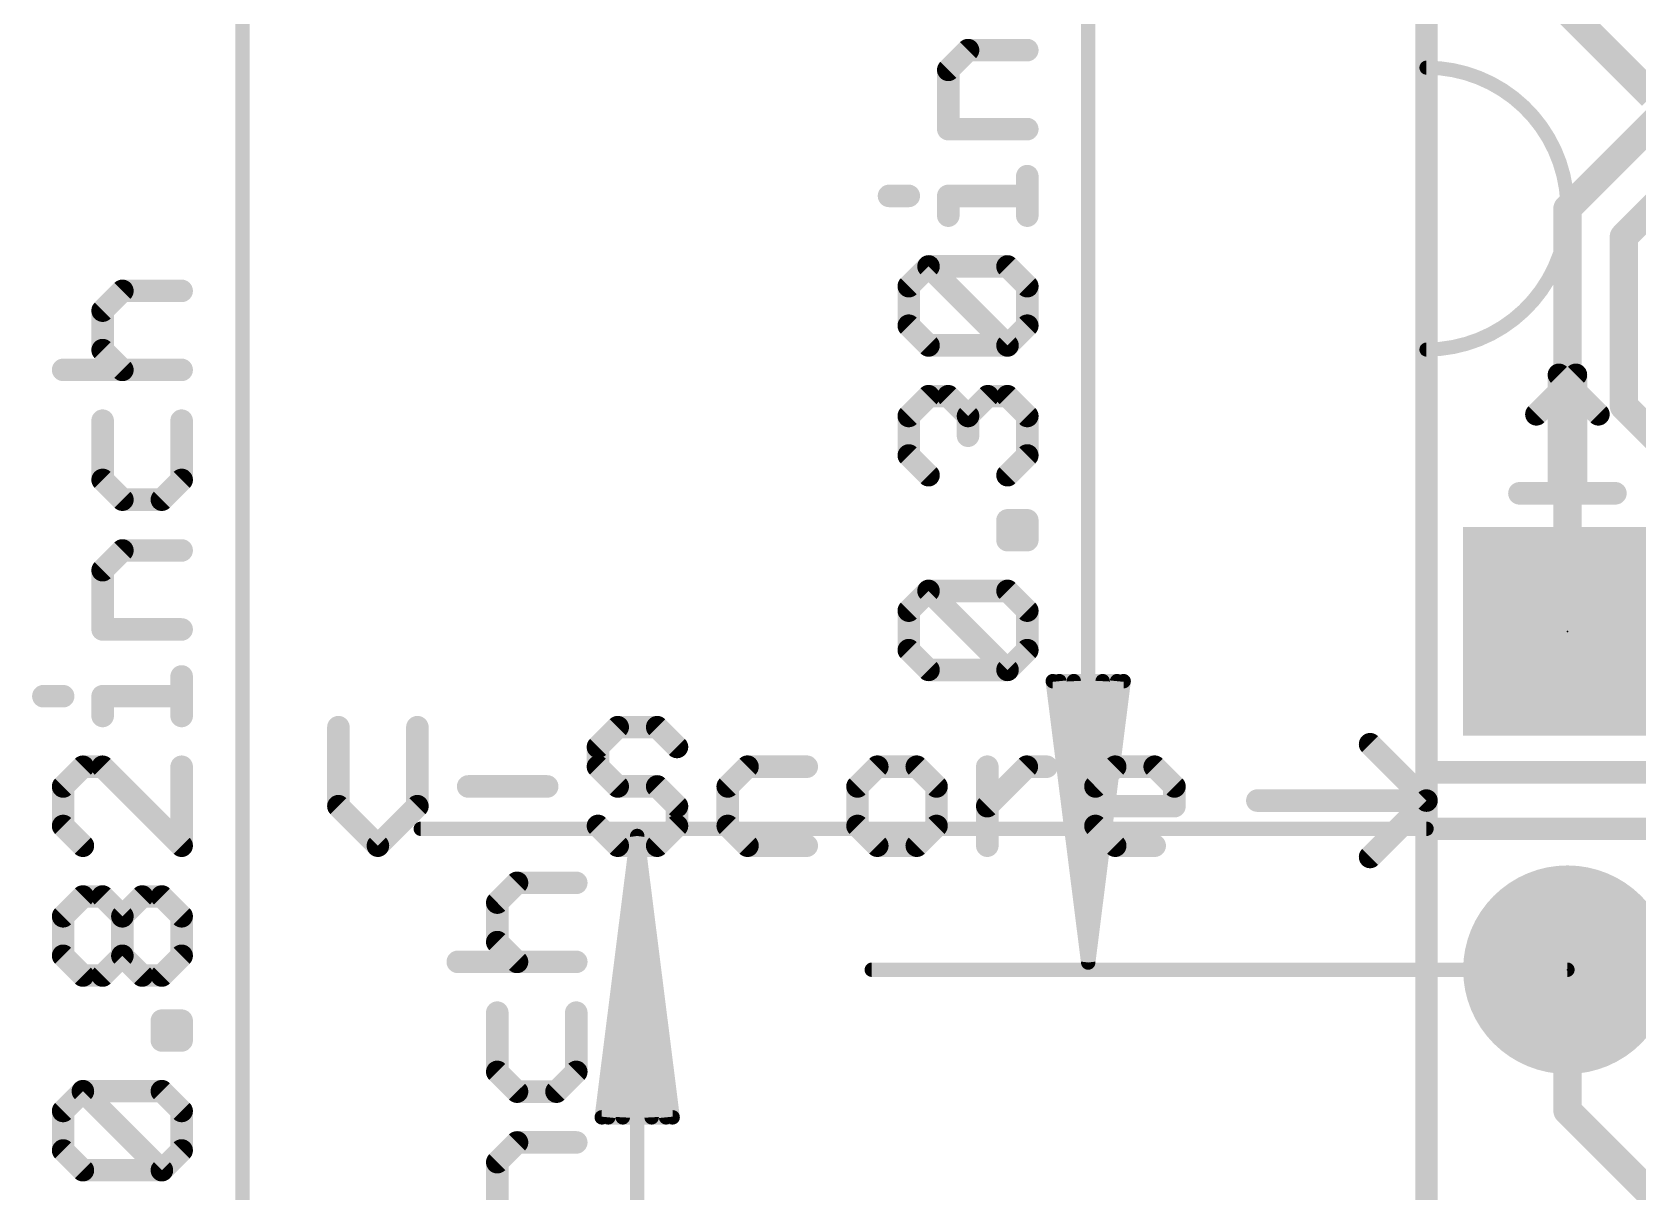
# Model space of a CAD drawing. Extents: x -40 to 67, y -21 to 32.
# Drawn here: x -12.56 to 1.91, y 6.89 to 17.34 of the extents above; entities that cross this region are included whole.
import ezdxf

# ---------------------------------------------------------------- set-up
doc = ezdxf.new("R2010")
doc.units = 0
for name, color, linetype in [('1', 12, 'CONTINUOUS'), ('16', 132, 'CONTINUOUS'), ('17', 110, 'CONTINUOUS'), ('20', 53, 'CONTINUOUS'), ('21', 41, 'CONTINUOUS'), ('22', 40, 'CONTINUOUS'), ('23', 53, 'CONTINUOUS'), ('47', 253, 'CONTINUOUS'), ('51', 53, 'CONTINUOUS')]:
    doc.layers.add(name, color=color, linetype=linetype)

# ---------------------------------------------------------------- blocks, each defined once
blk = doc.blocks.new('RECT')
blk.add_solid([(-0.5, -0.5), (0.5, -0.5), (-0.5, 0.5), (0.5, 0.5)])
blk = doc.blocks.new('ROUNDP')
at = {"const_width": 0.5}
blk.add_lwpolyline([(0, -0.25, 1), (0, 0.25, 1), (0, -0.25)], format="xyb", dxfattribs=at)
blk = doc.blocks.new('SQUAREP')
blk.add_solid([(-0.5, -0.5), (0.5, -0.5), (-0.5, 0.5), (0.5, 0.5)])

msp = doc.modelspace()

# ---------------------------------------------------------------- linework, layer by layer
at = {"layer": '1', "const_width": 0.254}
for points in [[(3.4925, 17.9705), (1.27, 15.748)], [(3.6195, 17.3355), (1.778, 15.494)], [(1.27, 11.938), (1.27, 15.748)], [(1.778, 15.494), (1.778, 13.97)], [(1.778, 13.97), (3.81, 11.938)]]:
    msp.add_lwpolyline(points, dxfattribs=at)
at = {"layer": '1', "const_width": 0.127}
for points in [[(1.3335, 15.748, 1), (1.2065, 15.748)], [(1.2251, 15.7929, 1), (1.3149, 15.7031)], [(1.8415, 15.494, 1), (1.7145, 15.494)], [(1.7331, 15.5389, 1), (1.8229, 15.4491)], [(1.8229, 14.0149, 1), (1.7331, 13.9251)], [(1.7145, 13.97, 1), (1.8415, 13.97)], [(1.2065, 11.938, 1), (1.3335, 11.938)]]:
    msp.add_lwpolyline(points, format="xyb", dxfattribs=at)
at = {"layer": '16', "const_width": 0.254}
for points in [[(2.032, 16.764), (1.27, 17.526)], [(8.89, 16.764), (2.032, 16.764)], [(1.27, 7.62), (1.27, 8.89)], [(2.794, 6.096), (1.27, 7.62)]]:
    msp.add_lwpolyline(points, dxfattribs=at)
at = {"layer": '16', "const_width": 0.127}
for points in [[(1.3335, 8.89, 1), (1.2065, 8.89)], [(1.3149, 7.6649, 1), (1.2251, 7.5751)], [(1.2065, 7.62, 1), (1.3335, 7.62)]]:
    msp.add_lwpolyline(points, format="xyb", dxfattribs=at)
at = {"layer": '20', "const_width": 0.2032}
for points in [[(0, 10.668), (0, 20.828)], [(-9.8044, 11.0753), (-9.8044, 10.3635)], [(-9.0926, 10.3635), (-9.0926, 11.0753)], [(-7.2877, 11.0753), (-7.4656, 10.8974)], [(-6.9318, 11.0753), (-7.2877, 11.0753)], [(-6.7538, 10.8974), (-6.9318, 11.0753)], [(-7.4656, 10.8974), (-7.4656, 10.7194)], [(-0.508, 10.922), (0, 10.414)], [(-7.4656, 10.7194), (-7.2877, 10.5415)], [(-6.1183, 10.7194), (-6.2962, 10.5415)], [(-5.5844, 10.7194), (-6.1183, 10.7194)], [(-4.9489, 10.7194), (-5.1268, 10.5415)], [(-4.593, 10.7194), (-4.9489, 10.7194)], [(-4.415, 10.5415), (-4.593, 10.7194)], [(-3.9574, 10.0076), (-3.9574, 10.7194)], [(-3.9574, 10.3635), (-3.6015, 10.7194)], [(-3.6015, 10.7194), (-3.4236, 10.7194)], [(-2.9829, 10.5415), (-2.805, 10.7194)], [(-2.805, 10.7194), (-2.4491, 10.7194)], [(-2.4491, 10.7194), (-2.2711, 10.5415)], [(20.32, 10.668), (0, 10.668)], [(0, 10.668), (0, 10.414)], [(-8.635, 10.5415), (-7.9232, 10.5415)], [(-7.2877, 10.5415), (-6.9318, 10.5415)], [(-6.9318, 10.5415), (-6.7538, 10.3635)], [(-6.2962, 10.5415), (-6.2962, 10.1856)], [(-5.1268, 10.5415), (-5.1268, 10.1856)], [(-4.415, 10.1856), (-4.415, 10.5415)], [(-2.9829, 10.1856), (-2.9829, 10.5415)], [(-2.2711, 10.5415), (-2.2711, 10.3635)], [(-9.8044, 10.3635), (-9.4485, 10.0076)], [(-9.4485, 10.0076), (-9.0926, 10.3635)], [(-6.7538, 10.3635), (-6.7538, 10.1856)], [(-2.2711, 10.3635), (-2.9829, 10.3635)], [(-1.524, 10.414), (0, 10.414)], [(0, 10.414), (-0.508, 9.906)], [(0, 10.414), (0, 10.16)], [(-7.2877, 10.0076), (-7.4656, 10.1856)], [(-6.7538, 10.1856), (-6.9318, 10.0076)], [(-6.2962, 10.1856), (-6.1183, 10.0076)], [(-5.1268, 10.1856), (-4.9489, 10.0076)], [(-4.593, 10.0076), (-4.415, 10.1856)], [(-2.805, 10.0076), (-2.9829, 10.1856)], [(20.32, 10.16), (0, 10.16)], [(0, 10.16), (0, 0)], [(-6.9318, 10.0076), (-7.2877, 10.0076)], [(-6.1183, 10.0076), (-5.5844, 10.0076)], [(-4.9489, 10.0076), (-4.593, 10.0076)], [(-2.4491, 10.0076), (-2.805, 10.0076)]]:
    msp.add_lwpolyline(points, dxfattribs=at)
at = {"layer": '20', "const_width": 0.1016}
for points in [[(-9.7536, 11.0753, 1), (-9.8552, 11.0753)], [(-9.0418, 11.0753, 1), (-9.1434, 11.0753)], [(-7.2877, 11.1261, 1), (-7.2877, 11.0245)], [(-7.2517, 11.0394, 1), (-7.3236, 11.1112)], [(-6.8958, 11.1112, 1), (-6.9677, 11.0394)], [(-6.9318, 11.0245, 1), (-6.9318, 11.1261)], [(-7.4148, 10.8974, 1), (-7.5164, 10.8974)], [(-0.4721, 10.9579, 1), (-0.5439, 10.8861)], [(-7.5015, 10.9333, 1), (-7.4297, 10.8614)], [(-6.7897, 10.8614, 1), (-6.7179, 10.9333)], [(-7.4297, 10.7553, 1), (-7.5015, 10.6835)], [(-7.5164, 10.7194, 1), (-7.4148, 10.7194)], [(-6.1183, 10.7702, 1), (-6.1183, 10.6686)], [(-6.0823, 10.6835, 1), (-6.1542, 10.7553)], [(-5.5844, 10.6686, 1), (-5.5844, 10.7702)], [(-4.9489, 10.7702, 1), (-4.9489, 10.6686)], [(-4.9129, 10.6835, 1), (-4.9848, 10.7553)], [(-4.557, 10.7553, 1), (-4.6289, 10.6835)], [(-4.593, 10.6686, 1), (-4.593, 10.7702)], [(-3.9066, 10.7194, 1), (-4.0082, 10.7194)], [(-3.6015, 10.7702, 1), (-3.6015, 10.6686)], [(-3.5656, 10.6835, 1), (-3.6374, 10.7553)], [(-3.4236, 10.6686, 1), (-3.4236, 10.7702)], [(-2.805, 10.7702, 1), (-2.805, 10.6686)], [(-2.769, 10.6835, 1), (-2.8409, 10.7553)], [(-2.4131, 10.7553, 1), (-2.485, 10.6835)], [(-2.4491, 10.6686, 1), (-2.4491, 10.7702)], [(0, 10.7188, 1), (0, 10.6172)], [(0.0508, 10.668, 1), (-0.0508, 10.668)], [(-0.0508, 10.668, 1), (0.0508, 10.668)], [(-8.635, 10.5923, 1), (-8.635, 10.4907)], [(-7.9232, 10.4907, 1), (-7.9232, 10.5923)], [(-7.2877, 10.5923, 1), (-7.2877, 10.4907)], [(-7.3236, 10.5055, 1), (-7.2517, 10.5774)], [(-6.8958, 10.5774, 1), (-6.9677, 10.5055)], [(-6.9318, 10.4907, 1), (-6.9318, 10.5923)], [(-6.2454, 10.5415, 1), (-6.347, 10.5415)], [(-6.3321, 10.5774, 1), (-6.2603, 10.5055)], [(-5.076, 10.5415, 1), (-5.1776, 10.5415)], [(-5.1627, 10.5774, 1), (-5.0909, 10.5055)], [(-4.3642, 10.5415, 1), (-4.4658, 10.5415)], [(-4.4509, 10.5055, 1), (-4.3791, 10.5774)], [(-2.9321, 10.5415, 1), (-3.0337, 10.5415)], [(-3.0188, 10.5774, 1), (-2.947, 10.5055)], [(-2.2203, 10.5415, 1), (-2.3219, 10.5415)], [(-2.307, 10.5055, 1), (-2.2352, 10.5774)], [(-9.7685, 10.3994, 1), (-9.8403, 10.3276)], [(-9.0567, 10.3276, 1), (-9.1285, 10.3994)], [(-6.703, 10.3635, 1), (-6.8046, 10.3635)], [(-6.7897, 10.3276, 1), (-6.7179, 10.3994)], [(-3.9933, 10.3994, 1), (-3.9215, 10.3276)], [(-2.9829, 10.4143, 1), (-2.9829, 10.3127)], [(-2.2711, 10.3127, 1), (-2.2711, 10.4143)], [(-1.524, 10.4648, 1), (-1.524, 10.3632)], [(0.0508, 10.414, 1), (-0.0508, 10.414)], [(-0.0508, 10.414, 1), (0.0508, 10.414)], [(0.0359, 10.3781, 1), (-0.0359, 10.4499)], [(-0.0359, 10.3781, 1), (0.0359, 10.4499)], [(0, 10.3632, 1), (0, 10.4648)], [(-9.8552, 10.3635, 1), (-9.7536, 10.3635)], [(-9.1434, 10.3635, 1), (-9.0418, 10.3635)], [(-7.4297, 10.2215, 1), (-7.5015, 10.1496)], [(-6.7179, 10.1496, 1), (-6.7897, 10.2215)], [(-6.2603, 10.2215, 1), (-6.3321, 10.1496)], [(-5.0909, 10.2215, 1), (-5.1627, 10.1496)], [(-4.3791, 10.1496, 1), (-4.4509, 10.2215)], [(-2.947, 10.2215, 1), (-3.0188, 10.1496)], [(-2.3219, 10.3635, 1), (-2.2203, 10.3635)], [(-6.8046, 10.1856, 1), (-6.703, 10.1856)], [(-6.347, 10.1856, 1), (-6.2454, 10.1856)], [(-5.1776, 10.1856, 1), (-5.076, 10.1856)], [(-4.4658, 10.1856, 1), (-4.3642, 10.1856)], [(-3.0337, 10.1856, 1), (-2.9321, 10.1856)], [(0, 10.2108, 1), (0, 10.1092)], [(0.0508, 10.16, 1), (-0.0508, 10.16)], [(-0.0508, 10.16, 1), (0.0508, 10.16)], [(-9.4844, 10.0435, 1), (-9.4126, 9.9717)], [(-9.4844, 9.9717, 1), (-9.4126, 10.0435)], [(-7.2877, 10.0584, 1), (-7.2877, 9.9568)], [(-7.3236, 9.9717, 1), (-7.2517, 10.0435)], [(-6.9677, 10.0435, 1), (-6.8958, 9.9717)], [(-6.9318, 9.9568, 1), (-6.9318, 10.0584)], [(-6.1183, 10.0584, 1), (-6.1183, 9.9568)], [(-6.1542, 9.9717, 1), (-6.0823, 10.0435)], [(-5.5844, 9.9568, 1), (-5.5844, 10.0584)], [(-4.9489, 10.0584, 1), (-4.9489, 9.9568)], [(-4.9848, 9.9717, 1), (-4.9129, 10.0435)], [(-4.6289, 10.0435, 1), (-4.557, 9.9717)], [(-4.593, 9.9568, 1), (-4.593, 10.0584)], [(-4.0082, 10.0076, 1), (-3.9066, 10.0076)], [(-2.805, 10.0584, 1), (-2.805, 9.9568)], [(-2.8409, 9.9717, 1), (-2.769, 10.0435)], [(-2.4491, 9.9568, 1), (-2.4491, 10.0584)], [(-0.5439, 9.9419, 1), (-0.4721, 9.8701)]]:
    msp.add_lwpolyline(points, format="xyb", dxfattribs=at)
at = {"layer": '21'}
for points, const_width in [([(0, 14.478, 1), (0, 17.018)], 0.127), ([(0, 17.0497, 1), (0, 16.9863)], 0.0635), ([(0, 14.5098, 1), (0, 14.4463)], 0.0635), ([(1.3973, 14.2503, 1), (1.2957, 14.2503)], 0.1016), ([(1.3824, 14.2144, 1), (1.3106, 14.2862)], 0.1016), ([(0.9547, 13.9303, 1), (1.0265, 13.8585)], 0.1016), ([(0.9906, 13.2334, 1), (0.9906, 13.1318)], 0.1016), ([(1.2957, 13.1826, 1), (1.3973, 13.1826)], 0.1016), ([(1.7024, 13.1318, 1), (1.7024, 13.2334)], 0.1016)]:
    msp.add_lwpolyline(points, format="xyb", dxfattribs=dict(at, const_width=const_width))
at = {"layer": '21', "const_width": 0.2032}
for points in [[(0.9906, 13.8944), (1.3465, 14.2503)], [(1.3465, 14.2503), (1.3465, 13.1826)], [(0.9906, 13.1826), (1.7024, 13.1826)]]:
    msp.add_lwpolyline(points, dxfattribs=at)
at = {"layer": '22'}
for points, const_width in [([(0, 14.478, 1), (0, 17.018)], 0.127), ([(0, 17.0497, 1), (0, 16.9863)], 0.0635), ([(0, 14.5098, 1), (0, 14.4463)], 0.0635), ([(1.2294, 14.2862, 1), (1.1576, 14.2144)], 0.1016), ([(1.2443, 14.2503, 1), (1.1427, 14.2503)], 0.1016), ([(1.5135, 13.8585, 1), (1.5853, 13.9303)], 0.1016), ([(0.8376, 13.2334, 1), (0.8376, 13.1318)], 0.1016), ([(1.1427, 13.1826, 1), (1.2443, 13.1826)], 0.1016), ([(1.5494, 13.1318, 1), (1.5494, 13.2334)], 0.1016)]:
    msp.add_lwpolyline(points, format="xyb", dxfattribs=dict(at, const_width=const_width))
at = {"layer": '22', "const_width": 0.2032}
for points in [[(1.5494, 13.8944), (1.1935, 14.2503)], [(1.1935, 14.2503), (1.1935, 13.1826)], [(1.5494, 13.1826), (0.8376, 13.1826)]]:
    msp.add_lwpolyline(points, dxfattribs=at)
at = {"layer": '23'}
for p in [(1.27, 11.938), (1.27, 8.89)]:
    msp.add_point(p, dxfattribs=at)
at = {"layer": '47'}
for points, const_width in [([(-10.668, 0.065), (-10.668, 20.763)], 0.13), ([(-3.048, 8.955), (-3.048, 18.354)], 0.13), ([(-4.3089, 16.9979), (-4.131, 17.1759)], 0.2032), ([(-4.131, 17.1759), (-3.5971, 17.1759)], 0.2032), ([(-4.3089, 16.4641), (-4.3089, 16.9979)], 0.2032), ([(-3.5971, 16.4641), (-4.3089, 16.4641)], 0.2032), ([(-3.5971, 15.6845), (-3.5971, 16.0404)], 0.2032), ([(-4.8428, 15.8624), (-4.6648, 15.8624)], 0.2032), ([(-4.3089, 15.6845), (-4.3089, 15.8624)], 0.2032), ([(-4.3089, 15.8624), (-3.5971, 15.8624)], 0.2032), ([(-4.6648, 15.0489), (-4.4869, 15.2269)], 0.2032), ([(-4.4869, 15.2269), (-3.7751, 15.2269)], 0.2032), ([(-3.7751, 14.5151), (-4.4869, 15.2269)], 0.2032), ([(-3.7751, 15.2269), (-3.5971, 15.0489)], 0.2032), ([(-11.9289, 14.8287), (-11.751, 15.0067)], 0.2032), ([(-11.751, 15.0067), (-11.2171, 15.0067)], 0.2032), ([(-4.6648, 14.693), (-4.6648, 15.0489)], 0.2032), ([(-3.5971, 15.0489), (-3.5971, 14.693)], 0.2032), ([(-11.9289, 14.4728), (-11.9289, 14.8287)], 0.2032), ([(-4.4869, 14.5151), (-4.6648, 14.693)], 0.2032), ([(-3.5971, 14.693), (-3.7751, 14.5151)], 0.2032), ([(-3.7751, 14.5151), (-4.4869, 14.5151)], 0.2032), ([(-11.751, 14.2949), (-11.9289, 14.4728)], 0.2032), ([(-12.2848, 14.2949), (-11.2171, 14.2949)], 0.2032), ([(-4.6648, 13.8796), (-4.4869, 14.0575)], 0.2032), ([(-4.4869, 14.0575), (-4.3089, 14.0575)], 0.2032), ([(-4.3089, 14.0575), (-4.131, 13.8796)], 0.2032), ([(-4.131, 13.8796), (-3.953, 14.0575)], 0.2032), ([(-3.953, 14.0575), (-3.7751, 14.0575)], 0.2032), ([(-3.7751, 14.0575), (-3.5971, 13.8796)], 0.2032), ([(-11.9289, 13.8373), (-11.9289, 13.3034)], 0.2032), ([(-11.2171, 13.3034), (-11.2171, 13.8373)], 0.2032), ([(-4.6648, 13.5236), (-4.6648, 13.8796)], 0.2032), ([(-4.131, 13.8796), (-4.131, 13.7016)], 0.2032), ([(-3.5971, 13.8796), (-3.5971, 13.5236)], 0.2032), ([(-4.4869, 13.3457), (-4.6648, 13.5236)], 0.2032), ([(-3.5971, 13.5236), (-3.7751, 13.3457)], 0.2032), ([(-11.9289, 13.3034), (-11.751, 13.1255)], 0.2032), ([(-11.3951, 13.1255), (-11.2171, 13.3034)], 0.2032), ([(-11.751, 13.1255), (-11.3951, 13.1255)], 0.2032), ([(-3.7751, 12.761), (-3.7751, 12.9389)], 0.2032), ([(-3.7751, 12.9389), (-3.5971, 12.9389)], 0.2032), ([(-3.5971, 12.9389), (-3.5971, 12.761)], 0.2032), ([(-11.9289, 12.4899), (-11.751, 12.6679)], 0.2032), ([(-11.751, 12.6679), (-11.2171, 12.6679)], 0.2032), ([(-3.5971, 12.761), (-3.7751, 12.761)], 0.2032), ([(-11.9289, 11.9561), (-11.9289, 12.4899)], 0.2032), ([(-4.6648, 12.1255), (-4.4869, 12.3034)], 0.2032), ([(-4.4869, 12.3034), (-3.7751, 12.3034)], 0.2032), ([(-3.7751, 11.5916), (-4.4869, 12.3034)], 0.2032), ([(-3.7751, 12.3034), (-3.5971, 12.1255)], 0.2032), ([(-4.6648, 11.7696), (-4.6648, 12.1255)], 0.2032), ([(-3.5971, 12.1255), (-3.5971, 11.7696)], 0.2032), ([(-11.2171, 11.9561), (-11.9289, 11.9561)], 0.2032), ([(-4.4869, 11.5916), (-4.6648, 11.7696)], 0.2032), ([(-3.5971, 11.7696), (-3.7751, 11.5916)], 0.2032), ([(-11.2171, 11.1765), (-11.2171, 11.5324)], 0.2032), ([(-3.7751, 11.5916), (-4.4869, 11.5916)], 0.2032), ([(-12.4628, 11.3544), (-12.2848, 11.3544)], 0.2032), ([(-11.9289, 11.1765), (-11.9289, 11.3544)], 0.2032), ([(-11.9289, 11.3544), (-11.2171, 11.3544)], 0.2032), ([(-3.048, 8.955), (-3.3672, 11.49)], 0.13), ([(-3.3672, 11.49), (-2.7288, 11.49)], 0.13), ([(-3.048, 8.955), (-3.308, 11.49)], 0.13), ([(-3.048, 8.955), (-3.178, 11.49)], 0.13), ([(-2.7288, 11.49), (-3.048, 8.955)], 0.13), ([(-2.918, 11.49), (-3.048, 8.955)], 0.13), ([(-2.788, 11.49), (-3.048, 8.955)], 0.13), ([(-12.1069, 10.7189), (-12.2848, 10.541)], 0.2032), ([(-11.9289, 10.7189), (-12.1069, 10.7189)], 0.2032), ([(-11.2171, 10.0071), (-11.9289, 10.7189)], 0.2032), ([(-11.2171, 10.7189), (-11.2171, 10.0071)], 0.2032), ([(-12.2848, 10.541), (-12.2848, 10.185)], 0.2032), ([(-12.2848, 10.185), (-12.1069, 10.0071)], 0.2032), ([(0, 10.16), (-9.062, 10.16)], 0.13), ([(-7.112, 10.095), (-7.4312, 7.56)], 0.13), ([(-7.112, 10.095), (-7.372, 7.56)], 0.13), ([(-7.112, 10.095), (-7.242, 7.56)], 0.13), ([(-7.112, 0.065), (-7.112, 10.095)], 0.13), ([(-6.7928, 7.56), (-7.112, 10.095)], 0.13), ([(-6.982, 7.56), (-7.112, 10.095)], 0.13), ([(-6.852, 7.56), (-7.112, 10.095)], 0.13), ([(-8.3729, 9.4947), (-8.195, 9.6727)], 0.2032), ([(-8.195, 9.6727), (-7.6611, 9.6727)], 0.2032), ([(-12.2848, 9.3716), (-12.1069, 9.5495)], 0.2032), ([(-12.1069, 9.5495), (-11.9289, 9.5495)], 0.2032), ([(-11.9289, 9.5495), (-11.751, 9.3716)], 0.2032), ([(-11.751, 9.3716), (-11.573, 9.5495)], 0.2032), ([(-11.573, 9.5495), (-11.3951, 9.5495)], 0.2032), ([(-11.3951, 9.5495), (-11.2171, 9.3716)], 0.2032), ([(-8.3729, 9.1388), (-8.3729, 9.4947)], 0.2032), ([(-12.2848, 9.0156), (-12.2848, 9.3716)], 0.2032), ([(-11.751, 9.0156), (-11.751, 9.3716)], 0.2032), ([(-11.2171, 9.3716), (-11.2171, 9.0156)], 0.2032), ([(-12.1069, 8.8377), (-12.2848, 9.0156)], 0.2032), ([(-11.751, 9.0156), (-11.9289, 8.8377)], 0.2032), ([(-11.573, 8.8377), (-11.751, 9.0156)], 0.2032), ([(-11.2171, 9.0156), (-11.3951, 8.8377)], 0.2032), ([(-8.195, 8.9609), (-8.3729, 9.1388)], 0.2032), ([(-8.7288, 8.9609), (-7.6611, 8.9609)], 0.2032), ([(-11.9289, 8.8377), (-12.1069, 8.8377)], 0.2032), ([(-11.3951, 8.8377), (-11.573, 8.8377)], 0.2032), ([(1.27, 8.89), (-4.998, 8.89)], 0.13), ([(-8.3729, 8.5033), (-8.3729, 7.9694)], 0.2032), ([(-7.6611, 7.9694), (-7.6611, 8.5033)], 0.2032), ([(-11.3951, 8.253), (-11.3951, 8.431)], 0.2032), ([(-11.3951, 8.431), (-11.2171, 8.431)], 0.2032), ([(-11.2171, 8.431), (-11.2171, 8.253)], 0.2032), ([(-11.2171, 8.253), (-11.3951, 8.253)], 0.2032), ([(-8.3729, 7.9694), (-8.195, 7.7915)], 0.2032), ([(-7.8391, 7.7915), (-7.6611, 7.9694)], 0.2032), ([(-12.2848, 7.6175), (-12.1069, 7.7954)], 0.2032), ([(-12.1069, 7.7954), (-11.3951, 7.7954)], 0.2032), ([(-11.3951, 7.0836), (-12.1069, 7.7954)], 0.2032), ([(-11.3951, 7.7954), (-11.2171, 7.6175)], 0.2032), ([(-8.195, 7.7915), (-7.8391, 7.7915)], 0.2032), ([(-12.2848, 7.2616), (-12.2848, 7.6175)], 0.2032), ([(-11.2171, 7.6175), (-11.2171, 7.2616)], 0.2032), ([(-7.4312, 7.56), (-6.7928, 7.56)], 0.13), ([(-8.3729, 7.1559), (-8.195, 7.3339)], 0.2032), ([(-8.195, 7.3339), (-7.6611, 7.3339)], 0.2032), ([(-12.1069, 7.0836), (-12.2848, 7.2616)], 0.2032), ([(-11.2171, 7.2616), (-11.3951, 7.0836)], 0.2032), ([(-8.3729, 6.6221), (-8.3729, 7.1559)], 0.2032), ([(-11.3951, 7.0836), (-12.1069, 7.0836)], 0.2032)]:
    msp.add_lwpolyline(points, dxfattribs=dict(at, const_width=const_width))
for points, const_width in [([(-4.131, 17.2267, 1), (-4.131, 17.1251)], 0.1016), ([(-4.095, 17.14, 1), (-4.1669, 17.2118)], 0.1016), ([(-3.5971, 17.1251, 1), (-3.5971, 17.2267)], 0.1016), ([(-4.2581, 16.9979, 1), (-4.3597, 16.9979)], 0.1016), ([(-4.3448, 17.0339, 1), (-4.273, 16.962)], 0.1016), ([(-4.3089, 16.5149, 1), (-4.3089, 16.4133)], 0.1016), ([(-4.3597, 16.4641, 1), (-4.2581, 16.4641)], 0.1016), ([(-3.5971, 16.4133, 1), (-3.5971, 16.5149)], 0.1016), ([(-3.5463, 16.0404, 1), (-3.6479, 16.0404)], 0.1016), ([(-4.8428, 15.9132, 1), (-4.8428, 15.8116)], 0.1016), ([(-4.6648, 15.8116, 1), (-4.6648, 15.9132)], 0.1016), ([(-4.2581, 15.8624, 1), (-4.3597, 15.8624)], 0.1016), ([(-4.3089, 15.9132, 1), (-4.3089, 15.8116)], 0.1016), ([(-3.5971, 15.8116, 1), (-3.5971, 15.9132)], 0.1016), ([(-4.3597, 15.6845, 1), (-4.2581, 15.6845)], 0.1016), ([(-3.6479, 15.6845, 1), (-3.5463, 15.6845)], 0.1016), ([(-4.4869, 15.2777, 1), (-4.4869, 15.1761)], 0.1016), ([(-4.4509, 15.2628, 1), (-4.5228, 15.191)], 0.1016), ([(-4.4509, 15.191, 1), (-4.5228, 15.2628)], 0.1016), ([(-3.7391, 15.2628, 1), (-3.811, 15.191)], 0.1016), ([(-3.7751, 15.1761, 1), (-3.7751, 15.2777)], 0.1016), ([(-11.751, 15.0575, 1), (-11.751, 14.9559)], 0.1016), ([(-11.715, 14.9708, 1), (-11.7869, 15.0426)], 0.1016), ([(-11.2171, 14.9559, 1), (-11.2171, 15.0575)], 0.1016), ([(-4.614, 15.0489, 1), (-4.7156, 15.0489)], 0.1016), ([(-4.7007, 15.0849, 1), (-4.6289, 15.013)], 0.1016), ([(-3.5463, 15.0489, 1), (-3.6479, 15.0489)], 0.1016), ([(-3.633, 15.013, 1), (-3.5612, 15.0849)], 0.1016), ([(-11.8781, 14.8287, 1), (-11.9797, 14.8287)], 0.1016), ([(-11.9648, 14.8647, 1), (-11.893, 14.7928)], 0.1016), ([(-4.6289, 14.729, 1), (-4.7007, 14.6571)], 0.1016), ([(-3.5612, 14.6571, 1), (-3.633, 14.729)], 0.1016), ([(-4.7156, 14.693, 1), (-4.614, 14.693)], 0.1016), ([(-4.4869, 14.5659, 1), (-4.4869, 14.4643)], 0.1016), ([(-3.7751, 14.4643, 1), (-3.7751, 14.5659)], 0.1016), ([(-3.6479, 14.693, 1), (-3.5463, 14.693)], 0.1016), ([(-11.893, 14.5088, 1), (-11.9648, 14.4369)], 0.1016), ([(-11.9797, 14.4728, 1), (-11.8781, 14.4728)], 0.1016), ([(-4.5228, 14.4792, 1), (-4.4509, 14.551)], 0.1016), ([(-3.811, 14.551, 1), (-3.7391, 14.4792)], 0.1016), ([(-3.811, 14.4792, 1), (-3.7391, 14.551)], 0.1016), ([(-12.2848, 14.3457, 1), (-12.2848, 14.2441)], 0.1016), ([(-11.7869, 14.259, 1), (-11.715, 14.3308)], 0.1016), ([(-11.2171, 14.2441, 1), (-11.2171, 14.3457)], 0.1016), ([(-4.4869, 14.1083, 1), (-4.4869, 14.0067)], 0.1016), ([(-4.4509, 14.0216, 1), (-4.5228, 14.0934)], 0.1016), ([(-4.273, 14.0934, 1), (-4.3448, 14.0216)], 0.1016), ([(-4.3089, 14.0067, 1), (-4.3089, 14.1083)], 0.1016), ([(-3.953, 14.1083, 1), (-3.953, 14.0067)], 0.1016), ([(-3.9171, 14.0216, 1), (-3.9889, 14.0934)], 0.1016), ([(-3.7391, 14.0934, 1), (-3.811, 14.0216)], 0.1016), ([(-3.7751, 14.0067, 1), (-3.7751, 14.1083)], 0.1016), ([(-11.8781, 13.8373, 1), (-11.9797, 13.8373)], 0.1016), ([(-11.1663, 13.8373, 1), (-11.2679, 13.8373)], 0.1016), ([(-4.614, 13.8796, 1), (-4.7156, 13.8796)], 0.1016), ([(-4.7007, 13.9155, 1), (-4.6289, 13.8436)], 0.1016), ([(-4.0802, 13.8796, 1), (-4.1818, 13.8796)], 0.1016), ([(-4.1669, 13.9155, 1), (-4.095, 13.8436)], 0.1016), ([(-4.1669, 13.8436, 1), (-4.095, 13.9155)], 0.1016), ([(-3.5463, 13.8796, 1), (-3.6479, 13.8796)], 0.1016), ([(-3.633, 13.8436, 1), (-3.5612, 13.9155)], 0.1016), ([(-4.1818, 13.7016, 1), (-4.0802, 13.7016)], 0.1016), ([(-4.6289, 13.5596, 1), (-4.7007, 13.4877)], 0.1016), ([(-3.5612, 13.4877, 1), (-3.633, 13.5596)], 0.1016), ([(-4.7156, 13.5236, 1), (-4.614, 13.5236)], 0.1016), ([(-3.6479, 13.5236, 1), (-3.5463, 13.5236)], 0.1016), ([(-11.893, 13.3394, 1), (-11.9648, 13.2675)], 0.1016), ([(-11.9797, 13.3034, 1), (-11.8781, 13.3034)], 0.1016), ([(-11.2679, 13.3034, 1), (-11.1663, 13.3034)], 0.1016), ([(-11.1812, 13.2675, 1), (-11.253, 13.3394)], 0.1016), ([(-4.5228, 13.3098, 1), (-4.4509, 13.3816)], 0.1016), ([(-3.811, 13.3816, 1), (-3.7391, 13.3098)], 0.1016), ([(-11.751, 13.1763, 1), (-11.751, 13.0747)], 0.1016), ([(-11.7869, 13.0896, 1), (-11.715, 13.1614)], 0.1016), ([(-11.431, 13.1614, 1), (-11.3591, 13.0896)], 0.1016), ([(-11.3951, 13.0747, 1), (-11.3951, 13.1763)], 0.1016), ([(-3.7243, 12.9389, 1), (-3.8259, 12.9389)], 0.1016), ([(-3.7751, 12.9897, 1), (-3.7751, 12.8881)], 0.1016), ([(-3.5463, 12.9389, 1), (-3.6479, 12.9389)], 0.1016), ([(-3.5971, 12.8881, 1), (-3.5971, 12.9897)], 0.1016), ([(-11.751, 12.7187, 1), (-11.751, 12.6171)], 0.1016), ([(-11.715, 12.632, 1), (-11.7869, 12.7038)], 0.1016), ([(-11.2171, 12.6171, 1), (-11.2171, 12.7187)], 0.1016), ([(-3.7751, 12.8118, 1), (-3.7751, 12.7102)], 0.1016), ([(-3.8259, 12.761, 1), (-3.7243, 12.761)], 0.1016), ([(-3.6479, 12.761, 1), (-3.5463, 12.761)], 0.1016), ([(-3.5971, 12.7102, 1), (-3.5971, 12.8118)], 0.1016), ([(-11.8781, 12.4899, 1), (-11.9797, 12.4899)], 0.1016), ([(-11.9648, 12.5259, 1), (-11.893, 12.454)], 0.1016), ([(-4.4869, 12.3542, 1), (-4.4869, 12.2526)], 0.1016), ([(-4.4509, 12.3393, 1), (-4.5228, 12.2675)], 0.1016), ([(-4.4509, 12.2675, 1), (-4.5228, 12.3393)], 0.1016), ([(-3.7391, 12.3393, 1), (-3.811, 12.2675)], 0.1016), ([(-3.7751, 12.2526, 1), (-3.7751, 12.3542)], 0.1016), ([(-4.614, 12.1255, 1), (-4.7156, 12.1255)], 0.1016), ([(-4.7007, 12.1614, 1), (-4.6289, 12.0895)], 0.1016), ([(-3.5463, 12.1255, 1), (-3.6479, 12.1255)], 0.1016), ([(-3.633, 12.0895, 1), (-3.5612, 12.1614)], 0.1016), ([(-11.9289, 12.0069, 1), (-11.9289, 11.9053)], 0.1016), ([(-11.2171, 11.9053, 1), (-11.2171, 12.0069)], 0.1016), ([(-11.9797, 11.9561, 1), (-11.8781, 11.9561)], 0.1016), ([(-4.6289, 11.8055, 1), (-4.7007, 11.7336)], 0.1016), ([(-3.5612, 11.7336, 1), (-3.633, 11.8055)], 0.1016), ([(-4.7156, 11.7696, 1), (-4.614, 11.7696)], 0.1016), ([(-3.6479, 11.7696, 1), (-3.5463, 11.7696)], 0.1016), ([(-11.1663, 11.5324, 1), (-11.2679, 11.5324)], 0.1016), ([(-4.4869, 11.6424, 1), (-4.4869, 11.5408)], 0.1016), ([(-4.5228, 11.5557, 1), (-4.4509, 11.6275)], 0.1016), ([(-3.811, 11.6275, 1), (-3.7391, 11.5557)], 0.1016), ([(-3.811, 11.5557, 1), (-3.7391, 11.6275)], 0.1016), ([(-3.7751, 11.5408, 1), (-3.7751, 11.6424)], 0.1016), ([(-12.4628, 11.4052, 1), (-12.4628, 11.3036)], 0.1016), ([(-12.2848, 11.3036, 1), (-12.2848, 11.4052)], 0.1016), ([(-11.8781, 11.3544, 1), (-11.9797, 11.3544)], 0.1016), ([(-11.9289, 11.4052, 1), (-11.9289, 11.3036)], 0.1016), ([(-11.2171, 11.3036, 1), (-11.2171, 11.4052)], 0.1016), ([(-3.335, 11.4941, 1), (-3.3995, 11.4859)], 0.065), ([(-3.3672, 11.5225, 1), (-3.3672, 11.4575)], 0.065), ([(-3.2757, 11.4933, 1), (-3.3403, 11.4867)], 0.065), ([(-3.1455, 11.4917, 1), (-3.2105, 11.4883)], 0.065), ([(-2.8855, 11.4883, 1), (-2.9505, 11.4917)], 0.065), ([(-2.7557, 11.4867, 1), (-2.8203, 11.4933)], 0.065), ([(-2.6965, 11.4859, 1), (-2.761, 11.4941)], 0.065), ([(-2.7288, 11.4575, 1), (-2.7288, 11.5225)], 0.065), ([(-11.9797, 11.1765, 1), (-11.8781, 11.1765)], 0.1016), ([(-11.2679, 11.1765, 1), (-11.1663, 11.1765)], 0.1016), ([(-12.1069, 10.7697, 1), (-12.1069, 10.6681)], 0.1016), ([(-12.0709, 10.683, 1), (-12.1428, 10.7548)], 0.1016), ([(-11.893, 10.7548, 1), (-11.9648, 10.683)], 0.1016), ([(-11.9289, 10.6681, 1), (-11.9289, 10.7697)], 0.1016), ([(-11.1663, 10.7189, 1), (-11.2679, 10.7189)], 0.1016), ([(-12.234, 10.541, 1), (-12.3356, 10.541)], 0.1016), ([(-12.3207, 10.5769, 1), (-12.2489, 10.505)], 0.1016), ([(-12.2489, 10.221, 1), (-12.3207, 10.1491)], 0.1016), ([(-12.3356, 10.185, 1), (-12.234, 10.185)], 0.1016), ([(-9.062, 10.1925, 1), (-9.062, 10.1275)], 0.065), ([(-7.0795, 10.095, 1), (-7.1445, 10.095)], 0.065), ([(-7.0798, 10.0991, 1), (-7.1442, 10.0909)], 0.065), ([(-7.0795, 10.0933, 1), (-7.1445, 10.0967)], 0.065), ([(-7.0795, 10.0967, 1), (-7.1445, 10.0933)], 0.065), ([(-7.0797, 10.0983, 1), (-7.1443, 10.0917)], 0.065), ([(-7.0797, 10.0917, 1), (-7.1443, 10.0983)], 0.065), ([(-7.0798, 10.0909, 1), (-7.1442, 10.0991)], 0.065), ([(0, 10.1275, 1), (0, 10.1925)], 0.065), ([(-12.1428, 9.9712, 1), (-12.0709, 10.043)], 0.1016), ([(-11.2679, 10.0071, 1), (-11.1663, 10.0071)], 0.1016), ([(-11.253, 9.9712, 1), (-11.1812, 10.043)], 0.1016), ([(-8.195, 9.7235, 1), (-8.195, 9.6219)], 0.1016), ([(-8.159, 9.6368, 1), (-8.2309, 9.7086)], 0.1016), ([(-7.6611, 9.6219, 1), (-7.6611, 9.7235)], 0.1016), ([(-12.1069, 9.6003, 1), (-12.1069, 9.4987)], 0.1016), ([(-12.0709, 9.5136, 1), (-12.1428, 9.5854)], 0.1016), ([(-11.893, 9.5854, 1), (-11.9648, 9.5136)], 0.1016), ([(-11.9289, 9.4987, 1), (-11.9289, 9.6003)], 0.1016), ([(-11.573, 9.6003, 1), (-11.573, 9.4987)], 0.1016), ([(-11.5371, 9.5136, 1), (-11.6089, 9.5854)], 0.1016), ([(-11.3591, 9.5854, 1), (-11.431, 9.5136)], 0.1016), ([(-11.3951, 9.4987, 1), (-11.3951, 9.6003)], 0.1016), ([(-8.3221, 9.4947, 1), (-8.4237, 9.4947)], 0.1016), ([(-8.4088, 9.5307, 1), (-8.337, 9.4588)], 0.1016), ([(-12.234, 9.3716, 1), (-12.3356, 9.3716)], 0.1016), ([(-12.3207, 9.4075, 1), (-12.2489, 9.3356)], 0.1016), ([(-11.7002, 9.3716, 1), (-11.8018, 9.3716)], 0.1016), ([(-11.7869, 9.4075, 1), (-11.715, 9.3356)], 0.1016), ([(-11.7869, 9.3356, 1), (-11.715, 9.4075)], 0.1016), ([(-11.1663, 9.3716, 1), (-11.2679, 9.3716)], 0.1016), ([(-11.253, 9.3356, 1), (-11.1812, 9.4075)], 0.1016), ([(-12.2489, 9.0516, 1), (-12.3207, 8.9797)], 0.1016), ([(-11.715, 9.0516, 1), (-11.7869, 8.9797)], 0.1016), ([(-11.715, 8.9797, 1), (-11.7869, 9.0516)], 0.1016), ([(-11.1812, 8.9797, 1), (-11.253, 9.0516)], 0.1016), ([(-8.337, 9.1748, 1), (-8.4088, 9.1029)], 0.1016), ([(-8.4237, 9.1388, 1), (-8.3221, 9.1388)], 0.1016), ([(-12.3356, 9.0156, 1), (-12.234, 9.0156)], 0.1016), ([(-11.8018, 9.0156, 1), (-11.7002, 9.0156)], 0.1016), ([(-11.2679, 9.0156, 1), (-11.1663, 9.0156)], 0.1016), ([(-8.7288, 9.0117, 1), (-8.7288, 8.9101)], 0.1016), ([(-8.2309, 8.925, 1), (-8.159, 8.9968)], 0.1016), ([(-7.6611, 8.9101, 1), (-7.6611, 9.0117)], 0.1016), ([(-3.0802, 8.9591, 1), (-3.0158, 8.9509)], 0.065), ([(-3.0803, 8.9583, 1), (-3.0157, 8.9517)], 0.065), ([(-3.0805, 8.9533, 1), (-3.0155, 8.9567)], 0.065), ([(-3.0805, 8.9567, 1), (-3.0155, 8.9533)], 0.065), ([(-3.0805, 8.955, 1), (-3.0155, 8.955)], 0.065), ([(-3.0803, 8.9517, 1), (-3.0157, 8.9583)], 0.065), ([(-3.0802, 8.9509, 1), (-3.0158, 8.9591)], 0.065), ([(-12.1069, 8.8885, 1), (-12.1069, 8.7869)], 0.1016), ([(-12.1428, 8.8018, 1), (-12.0709, 8.8736)], 0.1016), ([(-11.9648, 8.8736, 1), (-11.893, 8.8018)], 0.1016), ([(-11.9289, 8.7869, 1), (-11.9289, 8.8885)], 0.1016), ([(-11.573, 8.8885, 1), (-11.573, 8.7869)], 0.1016), ([(-11.6089, 8.8018, 1), (-11.5371, 8.8736)], 0.1016), ([(-11.431, 8.8736, 1), (-11.3591, 8.8018)], 0.1016), ([(-11.3951, 8.7869, 1), (-11.3951, 8.8885)], 0.1016), ([(-4.998, 8.9225, 1), (-4.998, 8.8575)], 0.065), ([(1.27, 8.8575, 1), (1.27, 8.9225)], 0.065), ([(-8.3221, 8.5033, 1), (-8.4237, 8.5033)], 0.1016), ([(-7.6103, 8.5033, 1), (-7.7119, 8.5033)], 0.1016), ([(-11.3443, 8.431, 1), (-11.4459, 8.431)], 0.1016), ([(-11.3951, 8.4818, 1), (-11.3951, 8.3802)], 0.1016), ([(-11.1663, 8.431, 1), (-11.2679, 8.431)], 0.1016), ([(-11.2171, 8.3802, 1), (-11.2171, 8.4818)], 0.1016), ([(-11.3951, 8.3038, 1), (-11.3951, 8.2022)], 0.1016), ([(-11.4459, 8.253, 1), (-11.3443, 8.253)], 0.1016), ([(-11.2679, 8.253, 1), (-11.1663, 8.253)], 0.1016), ([(-11.2171, 8.2022, 1), (-11.2171, 8.3038)], 0.1016), ([(-8.337, 8.0054, 1), (-8.4088, 7.9335)], 0.1016), ([(-8.4237, 7.9694, 1), (-8.3221, 7.9694)], 0.1016), ([(-7.7119, 7.9694, 1), (-7.6103, 7.9694)], 0.1016), ([(-7.6252, 7.9335, 1), (-7.697, 8.0054)], 0.1016), ([(-12.1069, 7.8462, 1), (-12.1069, 7.7446)], 0.1016), ([(-12.0709, 7.8313, 1), (-12.1428, 7.7595)], 0.1016), ([(-12.0709, 7.7595, 1), (-12.1428, 7.8313)], 0.1016), ([(-11.3591, 7.8313, 1), (-11.431, 7.7595)], 0.1016), ([(-11.3951, 7.7446, 1), (-11.3951, 7.8462)], 0.1016), ([(-8.195, 7.8423, 1), (-8.195, 7.7407)], 0.1016), ([(-8.2309, 7.7556, 1), (-8.159, 7.8274)], 0.1016), ([(-7.875, 7.8274, 1), (-7.8031, 7.7556)], 0.1016), ([(-7.8391, 7.7407, 1), (-7.8391, 7.8423)], 0.1016), ([(-12.234, 7.6175, 1), (-12.3356, 7.6175)], 0.1016), ([(-12.3207, 7.6534, 1), (-12.2489, 7.5815)], 0.1016), ([(-11.1663, 7.6175, 1), (-11.2679, 7.6175)], 0.1016), ([(-11.253, 7.5815, 1), (-11.1812, 7.6534)], 0.1016), ([(-7.4635, 7.5641, 1), (-7.399, 7.5559)], 0.065), ([(-7.4312, 7.5925, 1), (-7.4312, 7.5275)], 0.065), ([(-7.4043, 7.5633, 1), (-7.3397, 7.5567)], 0.065), ([(-7.2745, 7.5617, 1), (-7.2095, 7.5583)], 0.065), ([(-7.0145, 7.5583, 1), (-6.9495, 7.5617)], 0.065), ([(-6.8843, 7.5567, 1), (-6.8197, 7.5633)], 0.065), ([(-6.825, 7.5559, 1), (-6.7605, 7.5641)], 0.065), ([(-6.7928, 7.5275, 1), (-6.7928, 7.5925)], 0.065), ([(-8.195, 7.3847, 1), (-8.195, 7.2831)], 0.1016), ([(-8.159, 7.298, 1), (-8.2309, 7.3698)], 0.1016), ([(-7.6611, 7.2831, 1), (-7.6611, 7.3847)], 0.1016), ([(-12.2489, 7.2975, 1), (-12.3207, 7.2256)], 0.1016), ([(-12.3356, 7.2616, 1), (-12.234, 7.2616)], 0.1016), ([(-11.2679, 7.2616, 1), (-11.1663, 7.2616)], 0.1016), ([(-11.1812, 7.2256, 1), (-11.253, 7.2975)], 0.1016), ([(-8.3221, 7.1559, 1), (-8.4237, 7.1559)], 0.1016), ([(-8.4088, 7.1919, 1), (-8.337, 7.12)], 0.1016), ([(-12.1069, 7.1344, 1), (-12.1069, 7.0328)], 0.1016), ([(-12.1428, 7.0477, 1), (-12.0709, 7.1195)], 0.1016), ([(-11.431, 7.1195, 1), (-11.3591, 7.0477)], 0.1016), ([(-11.431, 7.0477, 1), (-11.3591, 7.1195)], 0.1016), ([(-11.3951, 7.0328, 1), (-11.3951, 7.1344)], 0.1016)]:
    msp.add_lwpolyline(points, format="xyb", dxfattribs=dict(at, const_width=const_width))

# ---------------------------------------------------------------- block references
at = {"layer": '17', "xscale": 1.8796, "yscale": 1.8796, "rotation": 90}
for name, p in [('SQUAREP', (1.27, 11.938)), ('SQUAREP', (1.27, 11.938)), ('ROUNDP', (1.27, 8.89)), ('ROUNDP', (1.27, 8.89))]:
    msp.add_blockref(name, p, dxfattribs=at)
at = {"layer": '51', "xscale": 0.508, "yscale": 0.508}
for p in [(1.27, 11.938), (1.27, 8.89)]:
    msp.add_blockref('RECT', p, dxfattribs=at)

doc.saveas('drawing.dxf')
